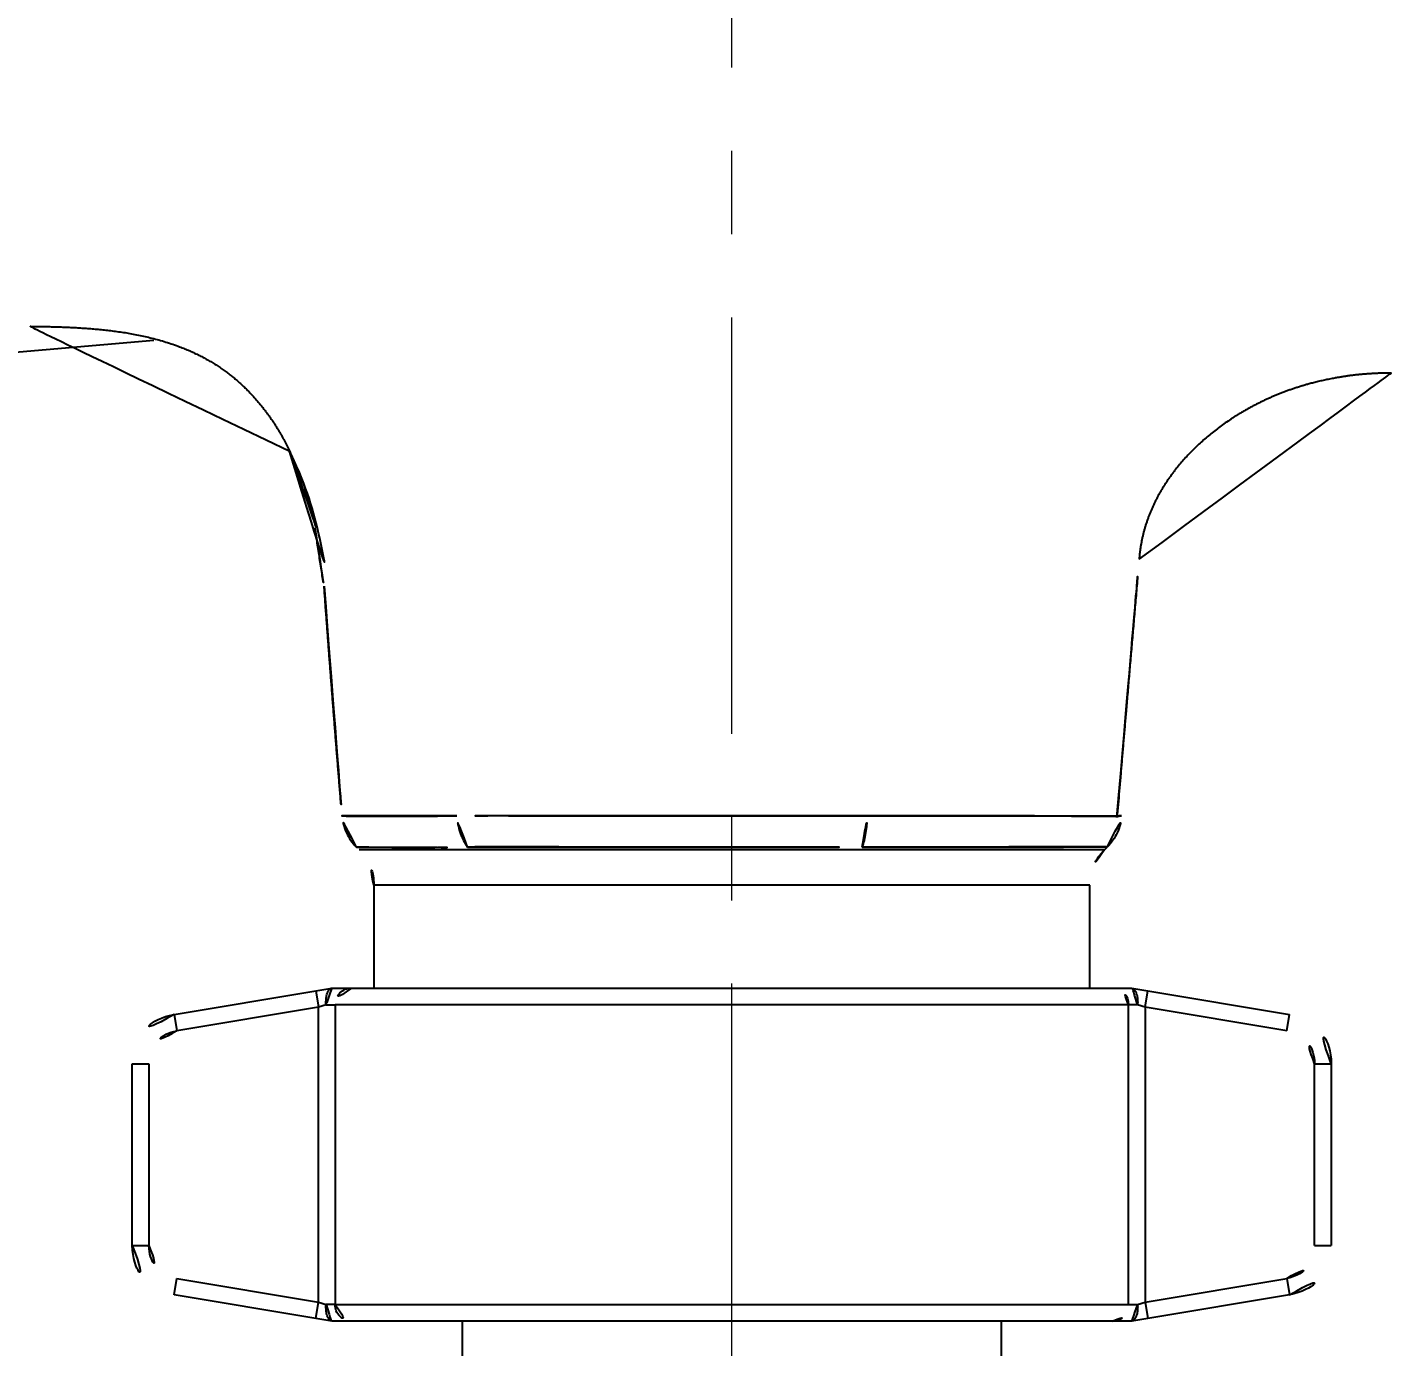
# Model space of a CAD drawing. Extents: x 16296677672 to 16296678106, y -37409616503 to -37409616185.
# Drawn here: x 16296677906.04 to 16296677947.01, y -37409616426.95 to -37409616387.34 of the extents above; entities that cross this region are included whole.
import ezdxf

# ---------------------------------------------------------------- set-up
doc = ezdxf.new("R2010")
doc.units = 0
doc.header["$LTSCALE"] = 10
doc.header["$MEASUREMENT"] = 0
doc.header["$PDMODE"] = 3
doc.header["$PDSIZE"] = -10
doc.linetypes.add('CENTER', pattern=[2, 1.25, -0.25, 0.25, -0.25])
doc.layers.get('0').update_dxf_attribs({"linetype": 'CONTINUOUS'})
doc.layers.get('DEFPOINTS').update_dxf_attribs({"linetype": 'CONTINUOUS'})
doc.layers.add('DIM & TEXT', color=4, linetype='CONTINUOUS', lineweight=9)
doc.layers.add('DWG', color=7, linetype='CONTINUOUS')
doc.styles.add('Daelim Dimension', font='')
doc.styles.get('Daelim Dimension').set_extended_font_data('나눔고딕')
doc.dimstyles.new('DEFAULT', dxfattribs={"dimscale": 2, "dimtxt": 2, "dimasz": 2, "dimexe": 0, "dimexo": 2, "dimgap": 1, "dimtad": 1, "dimdec": 1, "dimzin": 9, "dimdsep": 46, "dimtxsty": 'Daelim Dimension', "dimcen": 0.5, "dimclrd": 252, "dimclre": 252, "dimclrt": 3, "dimadec": 1, "dimazin": 0, "dimtfac": 1, "dimtdec": 1, "dimtix": 1, "dimtmove": 0, "dimatfit": 3, "dimfxl": 1, "dimtolj": 1, "dimtzin": 1, "dimlwd": 9, "dimlwe": 9, "dimarcsym": 0})

# ---------------------------------------------------------------- blocks, each defined once
blk = doc.blocks.new('*D90')
at = {"color": 5, "lineweight": 9, "ltscale": 0.5, "transparency": 16777216}
for p, q in [((16296677998.1813, -37409616400.21817), (16296677998.1813, -37409616463.67088)), ((16296677927.19732, -37409616452.54734), (16296677927.19732, -37409616463.67088)), ((16296677931.19732, -37409616463.67088), (16296677994.1813, -37409616463.67088))]:
    blk.add_line(p, q, dxfattribs=at)
at = {"color": 5, "ltscale": 0.5, "transparency": 16777216}
for points in [[(16296677931.19732, -37409616463.00421), (16296677931.19732, -37409616464.33754), (16296677927.19732, -37409616463.67088)], [(16296677994.1813, -37409616463.00421), (16296677994.1813, -37409616464.33754), (16296677998.1813, -37409616463.67088)]]:
    blk.add_solid(points, dxfattribs=at)
at = {"layer": 'DEFPOINTS', "color": 0, "ltscale": 0.5, "transparency": 16777216}
for p in [(16296677998.1813, -37409616396.21817), (16296677927.19732, -37409616448.54734), (16296677998.1813, -37409616463.67088)]:
    blk.add_point(p, dxfattribs=at)
at = {"color": 7, "ltscale": 0.5, "transparency": 16777216, "insert": (16296677962.68932, -37409616458.43482), "char_height": 6, "attachment_point": 5, "style": 'Daelim Dimension'}
blk.add_mtext('\\A1;72', dxfattribs=at)

msp = doc.modelspace()

# ---------------------------------------------------------------- linework, layer by layer
at = {"layer": 'DIM & TEXT', "color": 1, "linetype": 'CENTER'}
msp.add_line((16296677927.19732, -37409616448.54734), (16296677927.19732, -37409616324.66365), dxfattribs=at)
at = {"layer": 'DWG', "color": 0}
for p, q in [((16296677901.6696, -37409616397.4422), (16296677909.84755, -37409616396.73463)), ((16296677915.92748, -37409616411.94833), (16296677915.92668, -37409616411.94696)), ((16296677938.38667, -37409616412.02883), (16296677916.00799, -37409616412.02883)), ((16296677938.38667, -37409616412.02883), (16296677938.46834, -37409616411.94715)), ((16296677916.44732, -37409616413.08949), (16296677916.44732, -37409616416.18029)), ((16296677927.19732, -37409616413.08949), (16296677916.44732, -37409616413.08949)), ((16296677937.94732, -37409616413.08949), (16296677927.19732, -37409616413.08949)), ((16296677937.94732, -37409616416.18029), (16296677937.94732, -37409616413.08949)), ((16296677914.70545, -37409616416.26225), (16296677915.18907, -37409616416.18164)), ((16296677915.18907, -37409616416.18164), (16296677915.19732, -37409616416.18027)), ((16296677915.19732, -37409616416.18027), (16296677915.78043, -37409616416.18027)), ((16296677915.78043, -37409616416.18027), (16296677938.61423, -37409616416.18027)), ((16296677938.61423, -37409616416.18027), (16296677939.19732, -37409616416.18027)), ((16296677939.19732, -37409616416.18027), (16296677939.20558, -37409616416.18164)), ((16296677939.20558, -37409616416.18164), (16296677939.6892, -37409616416.26225)), ((16296677910.45073, -37409616416.97137), (16296677914.70545, -37409616416.26225)), ((16296677914.70545, -37409616416.26225), (16296677914.78765, -37409616416.75544)), ((16296677939.607, -37409616416.75544), (16296677939.6892, -37409616416.26225)), ((16296677939.6892, -37409616416.26225), (16296677943.94392, -37409616416.97137)), ((16296677910.45073, -37409616416.97137), (16296677910.53293, -37409616417.46456)), ((16296677914.78765, -37409616416.75544), (16296677910.53293, -37409616417.46456)), ((16296677915.01318, -37409616416.68027), (16296677914.78765, -37409616416.75544)), ((16296677914.78765, -37409616425.60509), (16296677914.78765, -37409616416.75544)), ((16296677915.01318, -37409616416.68027), (16296677915.28404, -37409616416.68027)), ((16296677915.28404, -37409616416.68027), (16296677915.28404, -37409616425.68027)), ((16296677939.11061, -37409616416.68027), (16296677915.28404, -37409616416.68027)), ((16296677939.38147, -37409616416.68027), (16296677939.11061, -37409616416.68027)), ((16296677939.11061, -37409616425.68027), (16296677939.11061, -37409616416.68027)), ((16296677939.607, -37409616416.75544), (16296677939.38147, -37409616416.68027)), ((16296677943.86172, -37409616417.46456), (16296677939.607, -37409616416.75544)), ((16296677939.607, -37409616416.75544), (16296677939.607, -37409616425.60509)), ((16296677943.86172, -37409616417.46456), (16296677943.94392, -37409616416.97137)), ((16296677909.19732, -37409616418.45096), (16296677909.69732, -37409616418.45096)), ((16296677909.19732, -37409616423.90958), (16296677909.19732, -37409616418.45096)), ((16296677909.69732, -37409616418.45096), (16296677909.69732, -37409616423.90958)), ((16296677944.69732, -37409616418.45096), (16296677945.19732, -37409616418.45096)), ((16296677944.69732, -37409616423.90958), (16296677944.69732, -37409616418.45096)), ((16296677945.19732, -37409616418.45096), (16296677945.19732, -37409616423.90958)), ((16296677909.19732, -37409616423.90958), (16296677909.69732, -37409616423.90958)), ((16296677944.69732, -37409616423.90958), (16296677945.19732, -37409616423.90958)), ((16296677910.45073, -37409616425.38917), (16296677910.53293, -37409616424.89597)), ((16296677910.53293, -37409616424.89597), (16296677914.78765, -37409616425.60509)), ((16296677939.607, -37409616425.60509), (16296677943.86172, -37409616424.89597)), ((16296677943.86172, -37409616424.89597), (16296677943.94392, -37409616425.38917)), ((16296677914.70545, -37409616426.09829), (16296677910.45073, -37409616425.38917)), ((16296677914.70545, -37409616426.09829), (16296677914.78765, -37409616425.60509)), ((16296677914.78765, -37409616425.60509), (16296677915.01318, -37409616425.68027)), ((16296677939.38147, -37409616425.68027), (16296677939.607, -37409616425.60509)), ((16296677939.607, -37409616425.60509), (16296677939.6892, -37409616426.09829)), ((16296677943.94392, -37409616425.38917), (16296677939.6892, -37409616426.09829)), ((16296677915.28404, -37409616425.68027), (16296677915.01318, -37409616425.68027)), ((16296677915.28404, -37409616425.68027), (16296677939.11061, -37409616425.68027)), ((16296677939.11061, -37409616425.68027), (16296677939.38147, -37409616425.68027)), ((16296677915.18907, -37409616426.17889), (16296677914.70545, -37409616426.09829)), ((16296677915.19732, -37409616426.18027), (16296677915.18907, -37409616426.17889)), ((16296677915.78043, -37409616426.18027), (16296677915.19732, -37409616426.18027)), ((16296677938.61423, -37409616426.18027), (16296677915.78043, -37409616426.18027)), ((16296677919.09733, -37409616426.18027), (16296677919.09733, -37409616431.18027)), ((16296677935.29733, -37409616431.18027), (16296677935.29733, -37409616426.18027)), ((16296677939.19732, -37409616426.18027), (16296677938.61423, -37409616426.18027)), ((16296677939.20558, -37409616426.17889), (16296677939.19733, -37409616426.18027)), ((16296677939.6892, -37409616426.09829), (16296677939.20558, -37409616426.17889))]:
    msp.add_line(p, q, dxfattribs=at)
for centre, radius, start, end in [((16296677914.94732, -37409616413.08949), 1.5, 0, 44.99999999999974), ((16296677939.44732, -37409616413.08949), 1.5, 135.0000000000003, 180), ((16296677910.69732, -37409616418.45096), 1.500000000000002, 99.46225034414093, 180), ((16296677943.69732, -37409616418.45096), 1.500000000000002, 0, 80.5377496558591), ((16296677910.69732, -37409616418.45096), 1.000000000000002, 99.46225034414093, 180), ((16296677943.69732, -37409616418.45096), 1.000000000000002, 0, 80.5377496558591), ((16296677910.69732, -37409616423.90958), 1.5, 180, 260.5377496558591), ((16296677910.69732, -37409616423.90958), 1, 180, 260.5377496558591), ((16296677943.69732, -37409616423.90958), 1, 279.4622503441409, 0), ((16296677943.69732, -37409616423.90958), 1.5, 279.4622503441409, 0)]:
    msp.add_arc(centre, radius, start, end, dxfattribs=at)
for centre, ratio, start_param, end_param in [((16296677915.78043, -37409616416.68027), 0.9927738916792685, 0, 1.570796326794897), ((16296677938.61423, -37409616416.68027), 0.9927738916792663, 4.71238898038469, 6.283185307179586), ((16296677915.78043, -37409616425.68027), 0.9927738916792685, 1.570796326794897, 3.141592653589822), ((16296677938.61423, -37409616425.68027), 0.9927738916792663, 3.141592653589793, 4.71238898038469)]:
    msp.add_ellipse(centre, major_axis=(0, 0.5), ratio=ratio, start_param=start_param, end_param=end_param, dxfattribs=at)
for points, knots in [([(16296677913.92775, -37409616400.06966), (16296677913.92155, -37409616400.05698), (16296677913.90906, -37409616400.03144), (16296677913.88995, -37409616399.99298), (16296677913.87038, -37409616399.95408), (16296677913.85033, -37409616399.91476), (16296677913.8298, -37409616399.87501), (16296677913.80878, -37409616399.83485), (16296677913.78725, -37409616399.79429), (16296677913.76522, -37409616399.75333), (16296677913.74266, -37409616399.71198), (16296677913.71958, -37409616399.67025), (16296677913.69596, -37409616399.62815), (16296677913.67178, -37409616399.5857), (16296677913.64705, -37409616399.5429), (16296677913.62174, -37409616399.49976), (16296677913.59584, -37409616399.4563), (16296677913.56935, -37409616399.41253), (16296677913.54225, -37409616399.36845), (16296677913.51453, -37409616399.3241), (16296677913.48619, -37409616399.27946), (16296677913.4572, -37409616399.23457), (16296677913.42755, -37409616399.18943), (16296677913.39724, -37409616399.14406), (16296677913.36626, -37409616399.09847), (16296677913.33459, -37409616399.05269), (16296677913.30222, -37409616399.00671), (16296677913.26914, -37409616398.96058), (16296677913.23534, -37409616398.91428), (16296677913.2008, -37409616398.86787), (16296677913.16553, -37409616398.82133), (16296677913.1295, -37409616398.77469), (16296677913.09271, -37409616398.72798), (16296677913.05514, -37409616398.68121), (16296677913.01679, -37409616398.63441), (16296677912.97764, -37409616398.58761), (16296677912.93769, -37409616398.5408), (16296677912.89692, -37409616398.49403), (16296677912.85533, -37409616398.44733), (16296677912.8129, -37409616398.4007), (16296677912.76962, -37409616398.35417), (16296677912.72548, -37409616398.30776), (16296677912.68048, -37409616398.26149), (16296677912.6346, -37409616398.21538), (16296677912.58783, -37409616398.16944), (16296677912.54016, -37409616398.1237), (16296677912.49159, -37409616398.07816), (16296677912.44209, -37409616398.03286), (16296677912.39167, -37409616397.98781), (16296677912.34031, -37409616397.94304), (16296677912.28801, -37409616397.89855), (16296677912.23474, -37409616397.85438), (16296677912.18051, -37409616397.81055), (16296677912.12529, -37409616397.76707), (16296677912.06909, -37409616397.72396), (16296677912.01189, -37409616397.68126), (16296677911.95368, -37409616397.63898), (16296677911.89445, -37409616397.59714), (16296677911.8342, -37409616397.55576), (16296677911.77292, -37409616397.51488), (16296677911.71061, -37409616397.47449), (16296677911.64726, -37409616397.43461), (16296677911.58288, -37409616397.39528), (16296677911.51746, -37409616397.3565), (16296677911.451, -37409616397.31829), (16296677911.3835, -37409616397.28067), (16296677911.31495, -37409616397.24367), (16296677911.24537, -37409616397.2073), (16296677911.17474, -37409616397.17157), (16296677911.10307, -37409616397.13651), (16296677911.03036, -37409616397.10214), (16296677910.9566, -37409616397.06848), (16296677910.88181, -37409616397.03555), (16296677910.80598, -37409616397.00336), (16296677910.72912, -37409616396.97192), (16296677910.65122, -37409616396.94125), (16296677910.52909, -37409616396.89496), (16296677910.36291, -37409616396.83633), (16296677910.15276, -37409616396.76954), (16296677909.94386, -37409616396.70978), (16296677909.73656, -37409616396.65647), (16296677909.5312, -37409616396.60908), (16296677909.32807, -37409616396.56709), (16296677909.12746, -37409616396.53003), (16296677908.92962, -37409616396.49744), (16296677908.73479, -37409616396.46893), (16296677908.54317, -37409616396.44408), (16296677908.35496, -37409616396.42254), (16296677908.17032, -37409616396.40397), (16296677907.98941, -37409616396.38804), (16296677907.81237, -37409616396.37444), (16296677907.63932, -37409616396.3629), (16296677907.47035, -37409616396.35316), (16296677907.30556, -37409616396.34501), (16296677907.14503, -37409616396.33822), (16296677906.98882, -37409616396.33261), (16296677906.83698, -37409616396.32801), (16296677906.68954, -37409616396.32426), (16296677906.54656, -37409616396.32123), (16296677906.40803, -37409616396.31879), (16296677906.27399, -37409616396.31683), (16296677906.14443, -37409616396.31526), (16296677906.05955, -37409616396.31444), (16296677906.01785, -37409616396.31403)], [0, 0, 0, 0, 0.004530640662736165, 0.009125254370491567, 0.01378382800020406, 0.01850623210605678, 0.02329231995864414, 0.02814193280705243, 0.03305490052635992, 0.03803104233906241, 0.04307016761511028, 0.04817207675533548, 0.05333656216316475, 0.05856340930960256, 0.06385239789657966, 0.06920330312382636, 0.07461589706454118, 0.08008994948425721, 0.08562522241646761, 0.09122146705908585, 0.09687842463337777, 0.1025958265291318, 0.1083733944895128, 0.1142108408457412, 0.1201078688060472, 0.1260641728035838, 0.1320794389082177, 0.138153345307394, 0.1442855628268992, 0.1504757337093955, 0.1567234328825878, 0.1630282154967031, 0.1693896277373675, 0.1758072081113224, 0.1822804888735104, 0.1888089976043096, 0.1953922589461115, 0.2020297965088614, 0.2087211349546027, 0.215465847823942, 0.2222638930996517, 0.2291154371063298, 0.2360206767376866, 0.2429798392378063, 0.2499931832607847, 0.2570609999493748, 0.2641836140323361, 0.271361384940142, 0.2785947079385921, 0.2858840152798304, 0.293229777370181, 0.3006325039541225, 0.3080927453136576, 0.3156110934822376, 0.3231881834723266, 0.3308246945155929, 0.3385213513146439, 0.3462789142825409, 0.3540980544366494, 0.361979369942169, 0.3699234579635252, 0.3779309148218775, 0.3860023348515322, 0.3941383092565287, 0.4023394249700672, 0.4106062635194319, 0.4189393998990997, 0.4273394014547209, 0.4358068267806453, 0.4443422246337018, 0.4529461328659058, 0.4616190773787951, 0.4703615711020808, 0.4791742055240784, 0.4880579811275994, 0.4970139849764516, 0.5060432592945819, 0.5299754267282224, 0.5535622559069318, 0.5768056087791212, 0.5997037267461417, 0.6222520258262786, 0.644443784726972, 0.6662707339267634, 0.687723554916145, 0.7087922990508271, 0.7294667352767644, 0.7497366475933587, 0.7695921595993227, 0.7890238078067873, 0.8080226157102702, 0.8265802261405988, 0.8446890000899562, 0.8623420860371397, 0.8795334643866333, 0.8962579710345326, 0.9125113035442219, 0.9282900129508238, 0.9435914838097503, 0.9584139047549114, 0.9727562315301449, 0.9866181441972032, 1, 1, 1, 1]), ([(16296677939.42886, -37409616403.30851), (16296677939.43005, -37409616403.29204), (16296677939.43242, -37409616403.2592), (16296677939.43628, -37409616403.21015), (16296677939.44075, -37409616403.16142), (16296677939.44624, -37409616403.11291), (16296677939.45214, -37409616403.06445), (16296677939.45853, -37409616403.01605), (16296677939.46542, -37409616402.96783), (16296677939.47295, -37409616402.91977), (16296677939.48105, -37409616402.87181), (16296677939.48967, -37409616402.82388), (16296677939.49875, -37409616402.77599), (16296677939.50818, -37409616402.72817), (16296677939.51807, -37409616402.68048), (16296677939.52847, -37409616402.63296), (16296677939.53941, -37409616402.58557), (16296677939.55091, -37409616402.53833), (16296677939.56297, -37409616402.49122), (16296677939.57558, -37409616402.44421), (16296677939.58873, -37409616402.3973), (16296677939.60238, -37409616402.35048), (16296677939.61653, -37409616402.30375), (16296677939.63117, -37409616402.25713), (16296677939.64631, -37409616402.21061), (16296677939.66194, -37409616402.16419), (16296677939.67808, -37409616402.11788), (16296677939.69472, -37409616402.07168), (16296677939.71185, -37409616402.02557), (16296677939.72949, -37409616401.97957), (16296677939.74763, -37409616401.93367), (16296677939.76626, -37409616401.88787), (16296677939.7854, -37409616401.84217), (16296677939.80503, -37409616401.79657), (16296677939.82516, -37409616401.75107), (16296677939.84577, -37409616401.70567), (16296677939.86688, -37409616401.66037), (16296677939.8885, -37409616401.61519), (16296677939.91063, -37409616401.57011), (16296677939.93327, -37409616401.52514), (16296677939.95641, -37409616401.48028), (16296677939.98007, -37409616401.43552), (16296677940.00424, -37409616401.39087), (16296677940.02892, -37409616401.34632), (16296677940.05412, -37409616401.30188), (16296677940.07982, -37409616401.25755), (16296677940.10604, -37409616401.21332), (16296677940.13277, -37409616401.1692), (16296677940.16001, -37409616401.12518), (16296677940.18777, -37409616401.08127), (16296677940.21604, -37409616401.03747), (16296677940.24483, -37409616400.99377), (16296677940.27414, -37409616400.95019), (16296677940.30396, -37409616400.90672), (16296677940.3343, -37409616400.86334), (16296677940.36516, -37409616400.82008), (16296677940.39654, -37409616400.77693), (16296677940.42844, -37409616400.73389), (16296677940.46086, -37409616400.69096), (16296677940.5206, -37409616400.61331), (16296677940.60956, -37409616400.50229), (16296677940.73056, -37409616400.36012), (16296677940.85603, -37409616400.22099), (16296677940.98585, -37409616400.08485), (16296677941.11995, -37409616399.95168), (16296677941.25825, -37409616399.82143), (16296677941.40073, -37409616399.69412), (16296677941.54737, -37409616399.56969), (16296677941.69857, -37409616399.44846), (16296677941.85439, -37409616399.33041), (16296677942.01469, -37409616399.21537), (16296677942.15384, -37409616399.12086), (16296677942.26996, -37409616399.04539), (16296677942.36148, -37409616398.98775), (16296677942.45381, -37409616398.9314), (16296677942.54693, -37409616398.87633), (16296677942.6408, -37409616398.82249), (16296677942.73537, -37409616398.76988), (16296677942.83058, -37409616398.71847), (16296677942.92636, -37409616398.66822), (16296677943.0227, -37409616398.61913), (16296677943.11965, -37409616398.57127), (16296677943.21728, -37409616398.52466), (16296677943.31564, -37409616398.47931), (16296677943.4148, -37409616398.43526), (16296677943.51481, -37409616398.39256), (16296677943.61567, -37409616398.35111), (16296677943.71743, -37409616398.31103), (16296677943.82013, -37409616398.27229), (16296677943.92372, -37409616398.23488), (16296677944.02811, -37409616398.19872), (16296677944.13315, -37409616398.16376), (16296677944.23874, -37409616398.12985), (16296677944.34496, -37409616398.09722), (16296677944.45194, -37409616398.06588), (16296677944.54696, -37409616398.03944), (16296677944.62988, -37409616398.0172), (16296677944.70069, -37409616397.99887), (16296677944.77233, -37409616397.98103), (16296677944.84487, -37409616397.9637), (16296677944.91838, -37409616397.94691), (16296677944.99288, -37409616397.93066), (16296677945.06837, -37409616397.91495), (16296677945.1448, -37409616397.89974), (16296677945.22212, -37409616397.88499), (16296677945.29259, -37409616397.87209), (16296677945.35562, -37409616397.8609), (16296677945.41057, -37409616397.85137), (16296677945.46456, -37409616397.84222), (16296677945.51756, -37409616397.83345), (16296677945.56957, -37409616397.82509), (16296677945.62062, -37409616397.81713), (16296677945.67074, -37409616397.80959), (16296677945.71995, -37409616397.80249), (16296677945.76828, -37409616397.79583), (16296677945.81572, -37409616397.78961), (16296677945.86225, -37409616397.78379), (16296677945.90786, -37409616397.7784), (16296677945.95255, -37409616397.77342), (16296677945.99628, -37409616397.76884), (16296677946.03256, -37409616397.76527), (16296677946.06167, -37409616397.76254), (16296677946.08396, -37409616397.76051), (16296677946.10624, -37409616397.75855), (16296677946.12851, -37409616397.75665), (16296677946.15076, -37409616397.75481), (16296677946.17299, -37409616397.75303), (16296677946.19518, -37409616397.75129), (16296677946.21734, -37409616397.7496), (16296677946.23945, -37409616397.74796), (16296677946.2615, -37409616397.74636), (16296677946.2835, -37409616397.7448), (16296677946.30543, -37409616397.74329), (16296677946.32728, -37409616397.74181), (16296677946.34907, -37409616397.74036), (16296677946.37077, -37409616397.73895), (16296677946.39239, -37409616397.73757), (16296677946.41394, -37409616397.73623), (16296677946.4354, -37409616397.73492), (16296677946.45679, -37409616397.73367), (16296677946.47811, -37409616397.73246), (16296677946.49939, -37409616397.7313), (16296677946.52062, -37409616397.73021), (16296677946.54183, -37409616397.72917), (16296677946.56304, -37409616397.72821), (16296677946.58422, -37409616397.72729), (16296677946.60537, -37409616397.72641), (16296677946.62644, -37409616397.72556), (16296677946.64744, -37409616397.72475), (16296677946.66834, -37409616397.72395), (16296677946.68914, -37409616397.72319), (16296677946.70982, -37409616397.72244), (16296677946.7304, -37409616397.72173), (16296677946.75088, -37409616397.72105), (16296677946.7713, -37409616397.72044), (16296677946.79168, -37409616397.71988), (16296677946.81204, -37409616397.71939), (16296677946.8324, -37409616397.71897), (16296677946.85276, -37409616397.71863), (16296677946.87312, -37409616397.71835), (16296677946.89349, -37409616397.71814), (16296677946.91385, -37409616397.71799), (16296677946.9342, -37409616397.7179), (16296677946.95449, -37409616397.71785), (16296677946.97472, -37409616397.71783), (16296677946.99491, -37409616397.71787), (16296677947.00836, -37409616397.71793), (16296677947.01509, -37409616397.71797)], [0, 0, 0, 0, 0.004804494551699623, 0.009583084468611336, 0.01432001013124762, 0.0190483365834071, 0.02379261688497936, 0.02853113909819005, 0.03325657293156625, 0.03797220243642463, 0.0426909113038566, 0.04741437838502016, 0.05214584136015799, 0.05687717614256549, 0.06160120291505133, 0.06632075783481484, 0.07103765138992169, 0.07575389329754911, 0.08047156131409783, 0.08519268448057393, 0.08991916939082434, 0.09465139773474096, 0.09938764840485492, 0.1041284425267718, 0.1088743144805853, 0.1136258091085409, 0.11838347879593, 0.1231478805331095, 0.1279195730452538, 0.1326991140573279, 0.1374870577449364, 0.1422839524073567, 0.1470903383873104, 0.1519067462527053, 0.1567336952486807, 0.1615716920233636, 0.1664191159309891, 0.1712782391931527, 0.1761497038204178, 0.1810340095539327, 0.185931652776872, 0.1908431265931345, 0.1957689208992144, 0.200709522451198, 0.2056654149289572, 0.2106370789997053, 0.2156249923830642, 0.2206296299197827, 0.2256514636461964, 0.2306909628763977, 0.2357485942940485, 0.240824822055633, 0.2459201079068863, 0.2510349113140945, 0.2561696896119159, 0.2613248981694287, 0.2665009905761802, 0.2716984188501746, 0.2769176336699871, 0.2821590846335177, 0.3002116760386163, 0.3183176507633655, 0.3364881016199228, 0.3547334242604311, 0.3730636956807193, 0.3914891206379787, 0.4100206060775361, 0.4286683738726902, 0.4474591310358621, 0.466419385796072, 0.4855574603879705, 0.5048815936646142, 0.5153726032811914, 0.5258641010605076, 0.5363577483482928, 0.5468542224066422, 0.5573530863054101, 0.5678528413125901, 0.5783511938539017, 0.5888455573811244, 0.5993325784956725, 0.6098206041912098, 0.6203146180055161, 0.630820092838213, 0.6413437147068681, 0.6518940993183318, 0.6624705466599162, 0.6730792897966081, 0.6837271222660835, 0.6944146278582963, 0.7051360146611361, 0.7158808914636067, 0.7266361927915905, 0.7374115960359215, 0.7482228537954707, 0.7590802494792355, 0.7661166515557181, 0.7732101971968275, 0.7803697621019205, 0.7876033629132178, 0.7949171712453538, 0.8023147200945995, 0.8097964008243677, 0.8173593708504931, 0.8249979859895519, 0.8327048386322691, 0.838213168504603, 0.8436271317643151, 0.8489394444263745, 0.8541502237602868, 0.8592606693098367, 0.8642727503312421, 0.8691888939347232, 0.8740116842111889, 0.8787435777114289, 0.8833879526995158, 0.8879373915815689, 0.8923932673692965, 0.8967559067246703, 0.901023511145859, 0.9051924997692339, 0.9073643129748771, 0.9095355653763115, 0.9117058003553905, 0.9138744840135246, 0.9160410185863175, 0.9182047575032973, 0.9203650218127635, 0.9225211176735384, 0.9246723546087261, 0.9268180642224852, 0.928957619100699, 0.9310904516515459, 0.9332160726941313, 0.9353340896741152, 0.9374442244762634, 0.9395463309164895, 0.9416404121305504, 0.9437266382326513, 0.9458049615955918, 0.9478765498584786, 0.9499430769512126, 0.9520056378604249, 0.9540652876821724, 0.9561240525858724, 0.9581833301045612, 0.9602370116073782, 0.962283790496868, 0.9643224719647018, 0.9663520430069327, 0.9683717254048814, 0.9703809964294403, 0.9723776013862354, 0.9743654779526085, 0.9763470848919583, 0.9783246875196783, 0.9803002165680995, 0.9822751546096969, 0.984250451058257, 0.9862264684247253, 0.9882029626642201, 0.9901790993872235, 0.992153505839859, 0.9941243563187929, 0.996085965755575, 0.9980409693037058, 1, 1, 1, 1]), ([(16296677913.90435, -37409616400.05895), (16296677914.04802, -37409616400.33173), (16296677914.35851, -37409616400.99213), (16296677914.69468, -37409616402.07472), (16296677914.92415, -37409616403.12022), (16296677915.03941, -37409616403.76674), (16296677915.07845, -37409616404.01413)], [0, 0, 0, 0, 0.2144682014621479, 0.5143135604217872, 0.8141811444603245, 1, 1, 1, 1]), ([(16296677913.92867, -37409616400.07058), (16296677913.93538, -37409616400.08434), (16296677913.94888, -37409616400.11201), (16296677913.96897, -37409616400.15388), (16296677913.98907, -37409616400.19633), (16296677914.00917, -37409616400.23937), (16296677914.02926, -37409616400.28299), (16296677914.04933, -37409616400.32719), (16296677914.06939, -37409616400.37199), (16296677914.08942, -37409616400.41738), (16296677914.10941, -37409616400.46337), (16296677914.12937, -37409616400.50996), (16296677914.14928, -37409616400.55714), (16296677914.16914, -37409616400.60494), (16296677914.18895, -37409616400.65335), (16296677914.20868, -37409616400.70236), (16296677914.22835, -37409616400.75199), (16296677914.24794, -37409616400.80224), (16296677914.26744, -37409616400.8531), (16296677914.28685, -37409616400.90458), (16296677914.30617, -37409616400.95669), (16296677914.32537, -37409616401.00941), (16296677914.34446, -37409616401.06277), (16296677914.36344, -37409616401.11676), (16296677914.38228, -37409616401.17138), (16296677914.40099, -37409616401.22663), (16296677914.41955, -37409616401.28252), (16296677914.43797, -37409616401.33904), (16296677914.45622, -37409616401.39619), (16296677914.47432, -37409616401.45399), (16296677914.49225, -37409616401.51242), (16296677914.51, -37409616401.5715), (16296677914.52757, -37409616401.63121), (16296677914.54494, -37409616401.69157), (16296677914.56212, -37409616401.75256), (16296677914.57909, -37409616401.81419), (16296677914.59585, -37409616401.87647), (16296677914.61239, -37409616401.93939), (16296677914.62871, -37409616402.00294), (16296677914.64478, -37409616402.06715), (16296677914.66062, -37409616402.13198), (16296677914.6762, -37409616402.19746), (16296677914.69153, -37409616402.26357), (16296677914.70351, -37409616402.31667), (16296677914.71038, -37409616402.34773), (16296677914.71231, -37409616402.35652)], [0, 0, 0, 0, 0.01895869389233, 0.03813283005494394, 0.05752314871173901, 0.07713038032062906, 0.09695524547860455, 0.1169984547998489, 0.1372607087680926, 0.1577426975642751, 0.1784451007086012, 0.1993685862115395, 0.2205138105020837, 0.2418814181079882, 0.2634720411718715, 0.2852862989362858, 0.3073247971988664, 0.3295881277386651, 0.3520768677147968, 0.3747915790385256, 0.3977328077200024, 0.4209010831908277, 0.4442969176037307, 0.4679208051106293, 0.4917732211204212, 0.5158546278775913, 0.5401655138700869, 0.5647063539826853, 0.5894775808884806, 0.614479583991281, 0.6397127085821012, 0.6651772550355983, 0.6908734780471326, 0.7168015859109167, 0.7429617398395733, 0.7693540533251543, 0.7959785915415595, 0.8228353707880167, 0.8499243579731341, 0.8772454701387215, 0.9047985740224906, 0.9325834856583061, 0.9605999700126381, 0.98884774065541, 1, 1, 1, 1]), ([(16296677918.94017, -37409616411.00957), (16296677918.93809, -37409616411.00959), (16296677918.93596, -37409616411.00961), (16296677918.93174, -37409616411.00966), (16296677918.92542, -37409616411.00974), (16296677918.91068, -37409616411.0099), (16296677918.88129, -37409616411.01023), (16296677918.82281, -37409616411.01089), (16296677918.70708, -37409616411.01217), (16296677918.48044, -37409616411.01458), (16296677918.2944, -37409616411.01636), (16296677917.93313, -37409616411.01948), (16296677917.70666, -37409616411.02097), (16296677917.28257, -37409616411.02275), (16296677917.08494, -37409616411.02306), (16296677916.81104, -37409616411.02289), (16296677916.72351, -37409616411.02274), (16296677916.61896, -37409616411.02248), (16296677916.5983, -37409616411.02242), (16296677916.55746, -37409616411.0223), (16296677916.53729, -37409616411.02223), (16296677916.47769, -37409616411.02204), (16296677916.43913, -37409616411.02191), (16296677916.25211, -37409616411.02124), (16296677916.12102, -37409616411.02069), (16296677915.89504, -37409616411.01923), (16296677915.80015, -37409616411.01832), (16296677915.64704, -37409616411.01617), (16296677915.58881, -37409616411.01493), (16296677915.54006, -37409616411.01344), (16296677915.53152, -37409616411.01315), (16296677915.51689, -37409616411.01257), (16296677915.51081, -37409616411.0123), (16296677915.50117, -37409616411.01178), (16296677915.49582, -37409616411.01141), (16296677915.49291, -37409616411.01105), (16296677915.49228, -37409616411.01089), (16296677915.49218, -37409616411.0108), (16296677915.49218, -37409616411.01077), (16296677915.49219, -37409616411.01075), (16296677915.4922, -37409616411.01074), (16296677915.49221, -37409616411.01073), (16296677915.49222, -37409616411.01073)], [0, 0, 0, 0, 0.000976601669870389, 0.000976601669870389, 0.001953203339740778, 0.003906406679481955, 0.007812813358963907, 0.01562562671792821, 0.03125125343585681, 0.06250250687171442, 0.1250050137434296, 0.1250050137434296, 0.2500100274868598, 0.2500100274868598, 0.3750150412302899, 0.3750150412302899, 0.4375175481020048, 0.4375175481020048, 0.4531431748199335, 0.4531431748199335, 0.4687688015378623, 0.4687688015378623, 0.5000200549737197, 0.5000200549737197, 0.6250250687171487, 0.6250250687171487, 0.7500300824605778, 0.7500300824605778, 0.875035096204007, 0.875035096204007, 0.9062863496398642, 0.9062863496398642, 0.9375376030757216, 0.9375376030757216, 0.9687888565115789, 0.9844144832295076, 0.992227296588472, 0.9961337032679541, 0.9980869066076952, 0.9990635082775656, 0.9990635082775656, 1, 1, 1, 1]), ([(16296677915.92668, -37409616411.94696), (16296677915.86469, -37409616411.88507), (16296677915.80815, -37409616411.81771), (16296677915.70774, -37409616411.67411), (16296677915.66386, -37409616411.59787), (16296677915.59011, -37409616411.43885), (16296677915.56023, -37409616411.35607), (16296677915.51543, -37409616411.18652), (16296677915.5005, -37409616411.09976), (16296677915.49328, -37409616411.01233)], [0, 0, 0, 0, 0.25, 0.25, 0.5, 0.5, 0.75, 0.75, 1, 1, 1, 1]), ([(16296677919.26434, -37409616411.94803), (16296677919.21888, -37409616411.88582), (16296677919.17727, -37409616411.81813), (16296677919.10308, -37409616411.67385), (16296677919.07049, -37409616411.59727), (16296677919.01534, -37409616411.43758), (16296677918.99277, -37409616411.35448), (16296677918.95835, -37409616411.18431), (16296677918.9465, -37409616411.09726), (16296677918.9402, -37409616411.00956)], [0, 0, 0, 0, 0.25, 0.25, 0.5, 0.5, 0.75, 0.75, 1, 1, 1, 1]), ([(16296677931.26006, -37409616411.01044), (16296677931.256, -37409616411.01044), (16296677931.25186, -37409616411.01045), (16296677931.24367, -37409616411.01046), (16296677931.23137, -37409616411.01047), (16296677931.20267, -37409616411.01049), (16296677931.14522, -37409616411.01054), (16296677931.03017, -37409616411.0106), (16296677930.79941, -37409616411.01068), (16296677930.60049, -37409616411.01065), (16296677930.20118, -37409616411.01053), (16296677929.66478, -37409616411.01021), (16296677928.84813, -37409616411.00996), (16296677928.29547, -37409616411.01028), (16296677927.9474, -37409616411.01066), (16296677927.87758, -37409616411.01074), (16296677927.73807, -37409616411.01093), (16296677927.52902, -37409616411.01122), (16296677927.32061, -37409616411.01151), (16296677926.90462, -37409616411.01201), (16296677926.6284, -37409616411.01222), (16296677926.07813, -37409616411.01228), (16296677925.80407, -37409616411.01214), (16296677925.25811, -37409616411.01157), (16296677924.9862, -37409616411.01113), (16296677924.58001, -37409616411.01067), (16296677924.44489, -37409616411.01055), (16296677924.24263, -37409616411.01047), (16296677924.17529, -37409616411.01044), (16296677924.04073, -37409616411.01041), (16296677923.97346, -37409616411.01041), (16296677923.63826, -37409616411.01037), (16296677923.37443, -37409616411.01032), (16296677922.85509, -37409616411.00999), (16296677922.5996, -37409616411.00974), (16296677922.09685, -37409616411.00913), (16296677921.84958, -37409616411.00879), (16296677921.36313, -37409616411.00776), (16296677921.12387, -37409616411.00697), (16296677920.77156, -37409616411.00589), (16296677920.65523, -37409616411.00556), (16296677920.48248, -37409616411.00519), (16296677920.42515, -37409616411.00509), (16296677920.31133, -37409616411.00494), (16296677920.25486, -37409616411.00489), (16296677919.97482, -37409616411.00481), (16296677919.75812, -37409616411.00533), (16296677919.33917, -37409616411.00748), (16296677919.13691, -37409616411.0091), (16296677918.94178, -37409616411.01104)], [0, 0, 0, 0, 0.0009765624999999803, 0.0009765624999999803, 0.001953124999999961, 0.003906249999999872, 0.007812499999999877, 0.01562499999999975, 0.03124999999999973, 0.06249999999999968, 0.06249999999999968, 0.1249999999999995, 0.1874999999999993, 0.2499999999999992, 0.2499999999999992, 0.2656249999999991, 0.2656249999999991, 0.2812499999999991, 0.312499999999999, 0.312499999999999, 0.3749999999999988, 0.3749999999999988, 0.4374999999999987, 0.4374999999999987, 0.4999999999999986, 0.4999999999999986, 0.5312499999999984, 0.5312499999999984, 0.5468749999999983, 0.5468749999999983, 0.5624999999999983, 0.5624999999999983, 0.6249999999999981, 0.6249999999999981, 0.687499999999998, 0.687499999999998, 0.7499999999999978, 0.7499999999999978, 0.8124999999999977, 0.8124999999999977, 0.8437499999999977, 0.8437499999999977, 0.859374999999998, 0.859374999999998, 0.8749999999999982, 0.8749999999999982, 0.9374999999999991, 0.9374999999999991, 1, 1, 1, 1]), ([(16296677931.11096, -37409616411.95085), (16296677931.13245, -37409616411.88853), (16296677931.15202, -37409616411.82069), (16296677931.18673, -37409616411.67611), (16296677931.20186, -37409616411.59937), (16296677931.22724, -37409616411.43933), (16296677931.23747, -37409616411.35606), (16296677931.25273, -37409616411.18554), (16296677931.25774, -37409616411.0983), (16296677931.26007, -37409616411.01044)], [0, 0, 0, 0, 0.25, 0.25, 0.5, 0.5, 0.75, 0.75, 1, 1, 1, 1]), ([(16296677938.76692, -37409616411.01724), (16296677938.72249, -37409616411.01817), (16296677938.66729, -37409616411.01892), (16296677938.58434, -37409616411.01957), (16296677938.56669, -37409616411.01968), (16296677938.53003, -37409616411.01988), (16296677938.47305, -37409616411.02013), (16296677938.41018, -37409616411.02022), (16296677938.27668, -37409616411.0202), (16296677938.07809, -37409616411.0196), (16296677937.83893, -37409616411.01814), (16296677937.57935, -37409616411.01647), (16296677937.43934, -37409616411.01554), (16296677937.21355, -37409616411.01427), (16296677937.13565, -37409616411.01388), (16296677937.01475, -37409616411.01335), (16296677936.97373, -37409616411.01319), (16296677936.89063, -37409616411.01291), (16296677936.68015, -37409616411.01228), (16296677936.45623, -37409616411.01219), (16296677936.08146, -37409616411.0123), (16296677935.69021, -37409616411.01267), (16296677935.26665, -37409616411.01299), (16296677934.8269, -37409616411.01309), (16296677934.59893, -37409616411.01304), (16296677934.3036, -37409616411.01281), (16296677934.24401, -37409616411.01276), (16296677934.12424, -37409616411.01263), (16296677933.94357, -37409616411.01242), (16296677933.75984, -37409616411.01215), (16296677933.38834, -37409616411.01155), (16296677932.88224, -37409616411.01058), (16296677932.3546, -37409616411.0097), (16296677931.95061, -37409616411.00932), (16296677931.81457, -37409616411.00925), (16296677931.60839, -37409616411.00924), (16296677931.50478, -37409616411.00926), (16296677931.38296, -37409616411.00935), (16296677931.32182, -37409616411.00941), (16296677931.29118, -37409616411.00944), (16296677931.27804, -37409616411.00945), (16296677931.26928, -37409616411.00946), (16296677931.26485, -37409616411.00947), (16296677931.2605, -37409616411.00948)], [0, 0, 0, 0, 0.06981751843227557, 0.06981751843227557, 0.08770564307780881, 0.08770564307780881, 0.1055937677233421, 0.1413700170144086, 0.1413700170144086, 0.2129225155965417, 0.2844750141786749, 0.2844750141786749, 0.356027512760808, 0.356027512760808, 0.3918037620518744, 0.3918037620518744, 0.4096918866974076, 0.4096918866974076, 0.4275800113429407, 0.4991325099250727, 0.4991325099250727, 0.5706850085072045, 0.6422375070893365, 0.6422375070893365, 0.7137900056714684, 0.7137900056714684, 0.7316781303170016, 0.7316781303170016, 0.7495662549625348, 0.7853425042536012, 0.7853425042536012, 0.8568950028357342, 0.928447501417867, 0.928447501417867, 0.9642237507089336, 0.9642237507089336, 0.9821118753544669, 0.9910559376772334, 0.9955279688386167, 0.9977639844193084, 0.9988819922096541, 0.9988819922096541, 1, 1, 1, 1]), ([(16296677938.46825, -37409616411.94724), (16296677938.53035, -37409616411.88515), (16296677938.58698, -37409616411.81758), (16296677938.68756, -37409616411.6736), (16296677938.73151, -37409616411.59718), (16296677938.80538, -37409616411.43784), (16296677938.8353, -37409616411.35491), (16296677938.88019, -37409616411.1851), (16296677938.89516, -37409616411.09823), (16296677938.90243, -37409616411.01071)], [0, 0, 0, 0, 0.25, 0.25, 0.5, 0.5, 0.75, 0.75, 1, 1, 1, 1]), ([(16296677938.90243, -37409616411.01071), (16296677938.90378, -37409616411.01167), (16296677938.89315, -37409616411.01282), (16296677938.84886, -37409616411.01509), (16296677938.81437, -37409616411.01624), (16296677938.76802, -37409616411.01721), (16296677938.76692, -37409616411.01724)], [0, 0, 0, 0, 0.4940101011042676, 0.4940101011042676, 0.9880202022085353, 1, 1, 1, 1]), ([(16296677915.92668, -37409616411.94696), (16296677915.92808, -37409616411.94652), (16296677915.93431, -37409616411.94637), (16296677915.9508, -37409616411.94646), (16296677915.95748, -37409616411.94654), (16296677915.97316, -37409616411.94682), (16296677915.98215, -37409616411.947), (16296677916.03281, -37409616411.94813), (16296677916.09148, -37409616411.94968), (16296677916.24342, -37409616411.95335), (16296677916.3367, -37409616411.95547), (16296677916.55749, -37409616411.95973), (16296677916.685, -37409616411.96189), (16296677916.8663, -37409616411.96445), (16296677916.90366, -37409616411.96496), (16296677916.98057, -37409616411.96593), (16296677917.02, -37409616411.96639), (16296677917.14099, -37409616411.96769), (16296677917.2253, -37409616411.96842), (16296677917.48882, -37409616411.97002), (16296677917.67859, -37409616411.9703), (16296677918.0852, -37409616411.96846), (16296677918.30204, -37409616411.96635), (16296677918.76269, -37409616411.95932), (16296677919.00651, -37409616411.9544), (16296677919.26427, -37409616411.94803)], [0, 0, 0, 0, 0.06250000000000011, 0.06250000000000011, 0.09375000000000015, 0.09375000000000015, 0.1250000000000002, 0.1250000000000002, 0.2500000000000002, 0.2500000000000002, 0.3750000000000002, 0.3750000000000002, 0.5000000000000002, 0.5000000000000002, 0.5312500000000001, 0.5312500000000001, 0.5625000000000001, 0.5625000000000001, 0.6250000000000001, 0.6250000000000001, 0.7500000000000001, 0.7500000000000001, 0.8750000000000001, 0.8750000000000001, 1, 1, 1, 1]), ([(16296677919.26594, -37409616411.95032), (16296677919.45363, -37409616411.94569), (16296677919.64822, -37409616411.94202), (16296677920.05141, -37409616411.93722), (16296677920.26003, -37409616411.9361), (16296677920.52971, -37409616411.93639), (16296677920.58409, -37409616411.93654), (16296677920.69371, -37409616411.93694), (16296677920.74887, -37409616411.93721), (16296677920.91513, -37409616411.93815), (16296677921.13906, -37409616411.93978), (16296677921.3672, -37409616411.94166), (16296677921.59734, -37409616411.94342), (16296677921.71338, -37409616411.94421), (16296677922.0644, -37409616411.94622), (16296677922.30227, -37409616411.94714), (16296677922.7859, -37409616411.94852), (16296677923.03165, -37409616411.94898), (16296677923.53116, -37409616411.94957), (16296677923.78491, -37409616411.94965), (16296677924.10728, -37409616411.94962), (16296677924.17194, -37409616411.94961), (16296677924.30129, -37409616411.94958), (16296677924.36603, -37409616411.94956), (16296677924.56045, -37409616411.94952), (16296677924.69034, -37409616411.94952), (16296677925.08081, -37409616411.94956), (16296677925.34219, -37409616411.94963), (16296677925.86701, -37409616411.94948), (16296677926.13045, -37409616411.94926), (16296677926.6594, -37409616411.94867), (16296677926.92492, -37409616411.94827), (16296677927.32479, -37409616411.94771), (16296677927.45834, -37409616411.94753), (16296677927.65909, -37409616411.94732), (16296677927.72607, -37409616411.94726), (16296677927.86018, -37409616411.94717), (16296677927.92728, -37409616411.94714), (16296677928.26179, -37409616411.94711), (16296677928.79292, -37409616411.94765), (16296677929.57775, -37409616411.94939), (16296677930.35101, -37409616411.951), (16296677930.8589, -37409616411.95119), (16296677931.11093, -37409616411.95085)], [0, 0, 0, 0, 0.06249999999999967, 0.06249999999999967, 0.1249999999999993, 0.1249999999999993, 0.1406249999999993, 0.1406249999999993, 0.1562499999999993, 0.1562499999999993, 0.1874999999999992, 0.2187499999999992, 0.2187499999999992, 0.2499999999999991, 0.2499999999999991, 0.3124999999999991, 0.3124999999999991, 0.374999999999999, 0.374999999999999, 0.4374999999999989, 0.4374999999999989, 0.4531249999999989, 0.4531249999999989, 0.468749999999999, 0.468749999999999, 0.4999999999999992, 0.4999999999999992, 0.5624999999999993, 0.5624999999999993, 0.6249999999999994, 0.6249999999999994, 0.6874999999999996, 0.6874999999999996, 0.7187499999999996, 0.7187499999999996, 0.7343749999999997, 0.7343749999999997, 0.7499999999999997, 0.7499999999999997, 0.8124999999999998, 0.8749999999999999, 0.9375, 1, 1, 1, 1]), ([(16296677931.1114, -37409616411.94951), (16296677931.38141, -37409616411.94914), (16296677931.64587, -37409616411.94914), (16296677932.16418, -37409616411.94942), (16296677932.6719, -37409616411.94997), (16296677933.15892, -37409616411.95036), (16296677933.51643, -37409616411.95042), (16296677933.6343, -37409616411.9504), (16296677933.80915, -37409616411.95032), (16296677933.86711, -37409616411.95027), (16296677933.98237, -37409616411.95017), (16296677934.03973, -37409616411.9501), (16296677934.32397, -37409616411.94973), (16296677934.54339, -37409616411.94923), (16296677934.96668, -37409616411.94792), (16296677935.37443, -37409616411.94629), (16296677935.75113, -37409616411.94441), (16296677936.11199, -37409616411.94273), (16296677936.28449, -37409616411.94198), (16296677936.48977, -37409616411.94144), (16296677936.5303, -37409616411.94136), (16296677936.61033, -37409616411.94122), (16296677936.64984, -37409616411.94118), (16296677936.76628, -37409616411.94106), (16296677936.84131, -37409616411.94105), (16296677937.05879, -37409616411.94111), (16296677937.19365, -37409616411.94129), (16296677937.44371, -37409616411.94168), (16296677937.6741, -37409616411.9421), (16296677937.86544, -37409616411.94232), (16296677937.99407, -37409616411.94242), (16296677938.03446, -37409616411.94244), (16296677938.09126, -37409616411.94247), (16296677938.10956, -37409616411.94247), (16296677938.14489, -37409616411.94249), (16296677938.1619, -37409616411.94249), (16296677938.24342, -37409616411.94254), (16296677938.35193, -37409616411.94264), (16296677938.41679, -37409616411.94333), (16296677938.45941, -37409616411.94468), (16296677938.46961, -37409616411.94568), (16296677938.46825, -37409616411.94724)], [0, 0, 0, 0, 0.06250000000000061, 0.06250000000000061, 0.1250000000000012, 0.1875000000000018, 0.1875000000000018, 0.2187500000000021, 0.2187500000000021, 0.2343750000000021, 0.2343750000000021, 0.2500000000000022, 0.2500000000000022, 0.3125000000000019, 0.3125000000000019, 0.3750000000000017, 0.4375000000000016, 0.4375000000000016, 0.5000000000000014, 0.5000000000000014, 0.5156250000000014, 0.5156250000000014, 0.5312500000000016, 0.5312500000000016, 0.5625000000000014, 0.5625000000000014, 0.6250000000000013, 0.6250000000000013, 0.6875000000000011, 0.750000000000001, 0.750000000000001, 0.781250000000001, 0.781250000000001, 0.7968750000000009, 0.7968750000000009, 0.8125000000000008, 0.8125000000000008, 0.8750000000000006, 0.9375000000000002, 0.9375000000000002, 1, 1, 1, 1]), ([(16296677915.18907, -37409616416.18164), (16296677915.17508, -37409616416.18398), (16296677915.16159, -37409616416.18921), (16296677915.14211, -37409616416.20123), (16296677915.13574, -37409616416.20593), (16296677915.12325, -37409616416.21678), (16296677915.1171, -37409616416.22295), (16296677915.09937, -37409616416.24332), (16296677915.08843, -37409616416.25935), (16296677915.07334, -37409616416.28703), (16296677915.06853, -37409616416.29685), (16296677915.05935, -37409616416.31776), (16296677915.05501, -37409616416.32878), (16296677915.04294, -37409616416.36304), (16296677915.03604, -37409616416.38766), (16296677915.02743, -37409616416.42721), (16296677915.02484, -37409616416.4409), (16296677915.02031, -37409616416.46887), (16296677915.01838, -37409616416.48309), (16296677915.01356, -37409616416.52643), (16296677915.01163, -37409616416.55621), (16296677915.01071, -37409616416.60223), (16296677915.01073, -37409616416.61782), (16296677915.01128, -37409616416.64122), (16296677915.01167, -37409616416.65294), (16296677915.01226, -37409616416.6647), (16296677915.01269, -37409616416.67254), (16296677915.01293, -37409616416.6764), (16296677915.01318, -37409616416.68027)], [0, 0, 0, 0, 0.1250000000000132, 0.1250000000000132, 0.1875000000000177, 0.1875000000000177, 0.2500000000000223, 0.2500000000000223, 0.3750000000000289, 0.3750000000000289, 0.437500000000027, 0.437500000000027, 0.5000000000000252, 0.5000000000000252, 0.6250000000000215, 0.6250000000000215, 0.6875000000000138, 0.6875000000000138, 0.7500000000000059, 0.7500000000000059, 0.8750000000000028, 0.8750000000000028, 0.9375000000000014, 0.9375000000000014, 0.9687500000000006, 0.9843750000000003, 0.9843750000000003, 1, 1, 1, 1]), ([(16296677939.38147, -37409616416.68027), (16296677939.38173, -37409616416.6764), (16296677939.38196, -37409616416.67254), (16296677939.38239, -37409616416.6647), (16296677939.38298, -37409616416.65294), (16296677939.38338, -37409616416.64122), (16296677939.38392, -37409616416.61782), (16296677939.38394, -37409616416.60223), (16296677939.38302, -37409616416.55621), (16296677939.38109, -37409616416.52643), (16296677939.37627, -37409616416.48309), (16296677939.37434, -37409616416.46887), (16296677939.36981, -37409616416.4409), (16296677939.36722, -37409616416.42721), (16296677939.35861, -37409616416.38766), (16296677939.35171, -37409616416.36304), (16296677939.33964, -37409616416.32878), (16296677939.3353, -37409616416.31776), (16296677939.32613, -37409616416.29685), (16296677939.32131, -37409616416.28703), (16296677939.30622, -37409616416.25935), (16296677939.29528, -37409616416.24332), (16296677939.27755, -37409616416.22295), (16296677939.2714, -37409616416.21678), (16296677939.25891, -37409616416.20593), (16296677939.25254, -37409616416.20123), (16296677939.23306, -37409616416.18921), (16296677939.21957, -37409616416.18398), (16296677939.20558, -37409616416.18164)], [0, 0, 0, 0, 0.015625000000001, 0.015625000000001, 0.031250000000002, 0.06250000000000422, 0.06250000000000422, 0.1250000000000087, 0.1250000000000087, 0.2500000000000042, 0.2500000000000042, 0.3125000000000024, 0.3125000000000024, 0.3750000000000006, 0.3750000000000006, 0.5000000000000103, 0.5000000000000103, 0.562500000000011, 0.562500000000011, 0.6250000000000117, 0.6250000000000117, 0.7500000000000104, 0.7500000000000104, 0.8125000000000069, 0.8125000000000069, 0.8750000000000032, 0.8750000000000032, 1, 1, 1, 1]), ([(16296677915.01318, -37409616425.68027), (16296677915.01293, -37409616425.68414), (16296677915.01269, -37409616425.688), (16296677915.01226, -37409616425.69584), (16296677915.01167, -37409616425.7076), (16296677915.01128, -37409616425.71931), (16296677915.01073, -37409616425.74271), (16296677915.01071, -37409616425.7583), (16296677915.01163, -37409616425.80433), (16296677915.01356, -37409616425.83411), (16296677915.01838, -37409616425.87744), (16296677915.02031, -37409616425.89166), (16296677915.02484, -37409616425.91964), (16296677915.02743, -37409616425.93333), (16296677915.03604, -37409616425.97288), (16296677915.04294, -37409616425.99749), (16296677915.05501, -37409616426.03175), (16296677915.05935, -37409616426.04278), (16296677915.06853, -37409616426.06368), (16296677915.07334, -37409616426.07351), (16296677915.08843, -37409616426.10118), (16296677915.09937, -37409616426.11722), (16296677915.1171, -37409616426.13758), (16296677915.12325, -37409616426.14375), (16296677915.13574, -37409616426.1546), (16296677915.14211, -37409616426.15931), (16296677915.16159, -37409616426.17133), (16296677915.17508, -37409616426.17656), (16296677915.18907, -37409616426.17889)], [0, 0, 0, 0, 0.01562500000000389, 0.01562500000000389, 0.03125000000000777, 0.06250000000001554, 0.06250000000001554, 0.1250000000000312, 0.1250000000000312, 0.2500000000000355, 0.2500000000000355, 0.3125000000000375, 0.3125000000000375, 0.3750000000000396, 0.3750000000000396, 0.5000000000000429, 0.5000000000000429, 0.5625000000000435, 0.5625000000000435, 0.6250000000000442, 0.6250000000000442, 0.7500000000000272, 0.7500000000000272, 0.8125000000000184, 0.8125000000000184, 0.8750000000000098, 0.8750000000000098, 1, 1, 1, 1]), ([(16296677939.20558, -37409616426.17889), (16296677939.21957, -37409616426.17656), (16296677939.23306, -37409616426.17133), (16296677939.25254, -37409616426.15931), (16296677939.25891, -37409616426.1546), (16296677939.2714, -37409616426.14375), (16296677939.27755, -37409616426.13758), (16296677939.29528, -37409616426.11722), (16296677939.30622, -37409616426.10118), (16296677939.32131, -37409616426.07351), (16296677939.32613, -37409616426.06368), (16296677939.3353, -37409616426.04278), (16296677939.33964, -37409616426.03175), (16296677939.35171, -37409616425.99749), (16296677939.35861, -37409616425.97288), (16296677939.36722, -37409616425.93333), (16296677939.36981, -37409616425.91964), (16296677939.37434, -37409616425.89166), (16296677939.37627, -37409616425.87744), (16296677939.38109, -37409616425.83411), (16296677939.38302, -37409616425.80433), (16296677939.38394, -37409616425.7583), (16296677939.38392, -37409616425.74271), (16296677939.38338, -37409616425.71931), (16296677939.38298, -37409616425.7076), (16296677939.38239, -37409616425.69584), (16296677939.38196, -37409616425.688), (16296677939.38173, -37409616425.68414), (16296677939.38147, -37409616425.68027)], [0, 0, 0, 0, 0.1250000000000258, 0.1250000000000258, 0.1875000000000389, 0.1875000000000389, 0.250000000000052, 0.250000000000052, 0.3750000000000692, 0.3750000000000692, 0.4375000000000696, 0.4375000000000696, 0.50000000000007, 0.50000000000007, 0.6250000000000485, 0.6250000000000485, 0.6875000000000491, 0.6875000000000491, 0.7500000000000495, 0.7500000000000495, 0.8750000000000248, 0.8750000000000248, 0.9374999999999989, 0.9374999999999989, 0.9687499999999997, 0.9843749999999999, 0.9843749999999999, 1, 1, 1, 1])]:
    msp.add_open_spline(points, degree=3, knots=knots, dxfattribs=at)
for points, degree in [([(16296677914.68045, -37409616402.36367), (16296677914.96374, -37409616404.20435)], 1), ([(16296677938.76327, -37409616411.06307), (16296677939.05756, -37409616407.56816), (16296677939.42886, -37409616403.30851)], 2), ([(16296677914.95469, -37409616404.11598), (16296677915.20798, -37409616407.58646), (16296677915.49681, -37409616411.06644)], 2)]:
    msp.add_open_spline(points, degree=degree, dxfattribs=at)

# ---------------------------------------------------------------- dimensions: what is measured, and where the dimension line sits
at = {"ltscale": 0.5}
dim = msp.add_linear_dim(base=(16296677998.1813, -37409616463.67088), p1=(16296677927.19732, -37409616448.54734), p2=(16296677998.1813, -37409616396.21817), text='72', dimstyle='DEFAULT', override={"dimtxt": 3, "dimdec": 0, "dimclrd": 5, "dimclre": 5, "dimclrt": 7}, dxfattribs=at)
dim.commit()
dim.dimension.update_dxf_attribs({"geometry": '*D90', "text_midpoint": (16296677962.68932, -37409616458.43482)})

doc.saveas('drawing.dxf')
